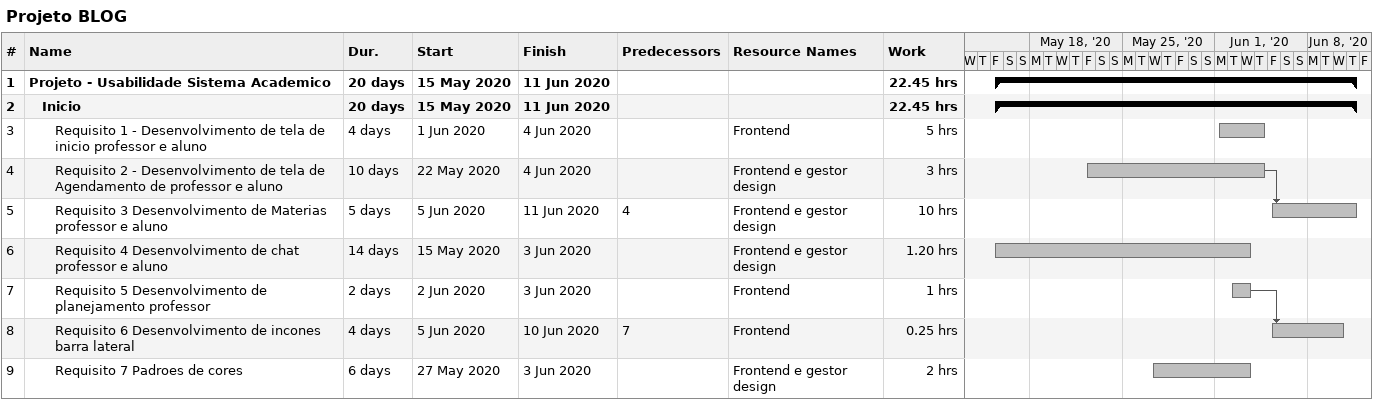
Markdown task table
Projeto BLOG

| ID | Level | Task | Duration | Start | Finish | Predecessors | Resources | Work (h) |
|---|---|---|---|---|---|---|---|---|
| 1 | 1 | **Projeto - Usabilidade Sistema Academico** | 20d | 2020-05-15 | 2020-06-11 |  |  | 22.45 |
| 2 | 2 | **Inicio** | 20d | 2020-05-15 | 2020-06-11 |  |  | 22.45 |
| 3 | 3 | Requisito 1 - Desenvolvimento de tela de inicio professor e aluno | 4d | 2020-06-01 | 2020-06-04 |  | Frontend | 5 |
| 4 | 3 | Requisito 2 - Desenvolvimento de tela de Agendamento de professor e aluno | 10d | 2020-05-22 | 2020-06-04 |  | Frontend e gestor design | 3 |
| 5 | 3 | Requisito 3 Desenvolvimento de Materias professor e aluno | 5d | 2020-06-05 | 2020-06-11 | 4 | Frontend e gestor design | 10 |
| 6 | 3 | Requisito 4 Desenvolvimento de chat professor e aluno | 14d | 2020-05-15 | 2020-06-03 |  | Frontend e gestor design | 1.20 |
| 7 | 3 | Requisito 5 Desenvolvimento de planejamento professor | 2d | 2020-06-02 | 2020-06-03 |  | Frontend | 1 |
| 8 | 3 | Requisito 6 Desenvolvimento de incones barra lateral | 4d | 2020-06-05 | 2020-06-10 | 7 | Frontend | 0.25 |
| 9 | 3 | Requisito 7 Padroes de cores | 6d | 2020-05-27 | 2020-06-03 |  | Frontend e gestor design | 2 |
